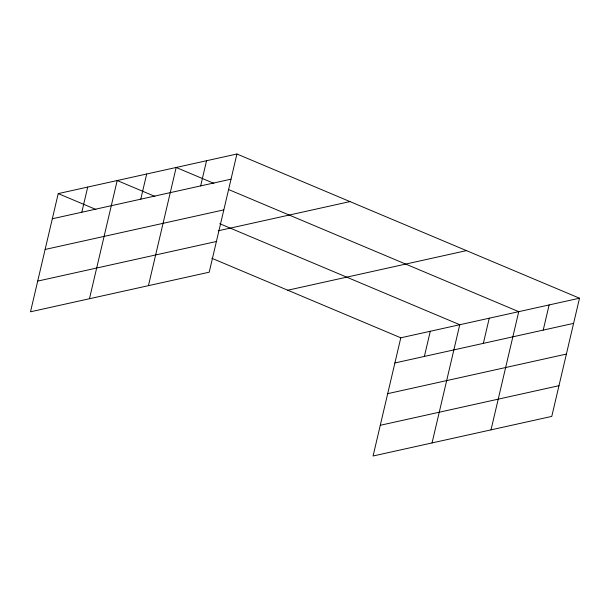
<?xml version="1.0" encoding="UTF-8"?>
<svg xmlns="http://www.w3.org/2000/svg" width="610" height="610" viewBox="0 0 610 610"><rect width="100%" height="100%" fill="white"/><g stroke="black" fill="none" stroke-linecap="round" stroke-linejoin="round"><path stroke-width="0.91" d="M236.924 154.002L58.224 193.606L30.5 311.794L209.207 272.197L236.924 154.002L579.5 298.206L551.775 416.394L373.076 455.998L400.793 337.803L579.5 298.206M81.809 212.234L87.71 187.072M89.472 298.725L117.196 180.537L154.879 196.397M140.78 199.165L146.682 174.002M148.444 285.663L176.168 167.468L213.851 183.335M200.644 185.905L206.546 160.735M424.377 356.431L430.279 331.268M432.048 442.929L459.765 324.733L219.73 223.695M483.349 343.369L489.25 318.199M491.019 429.859L518.744 311.664L228.75 189.603M543.22 330.101L549.122 304.939M52.323 218.769L231.022 179.172M45.117 249.467L223.824 209.87M218.266 230.778L349.972 201.59M37.698 281.096L216.405 241.499M287.745 290.223L466.452 250.618M394.891 362.965L573.598 323.369M387.693 393.663L566.4 354.067M380.274 425.292L558.981 385.695M58.224 193.606L95.907 209.466M211.822 258.259L400.793 337.803"/></g></svg>
